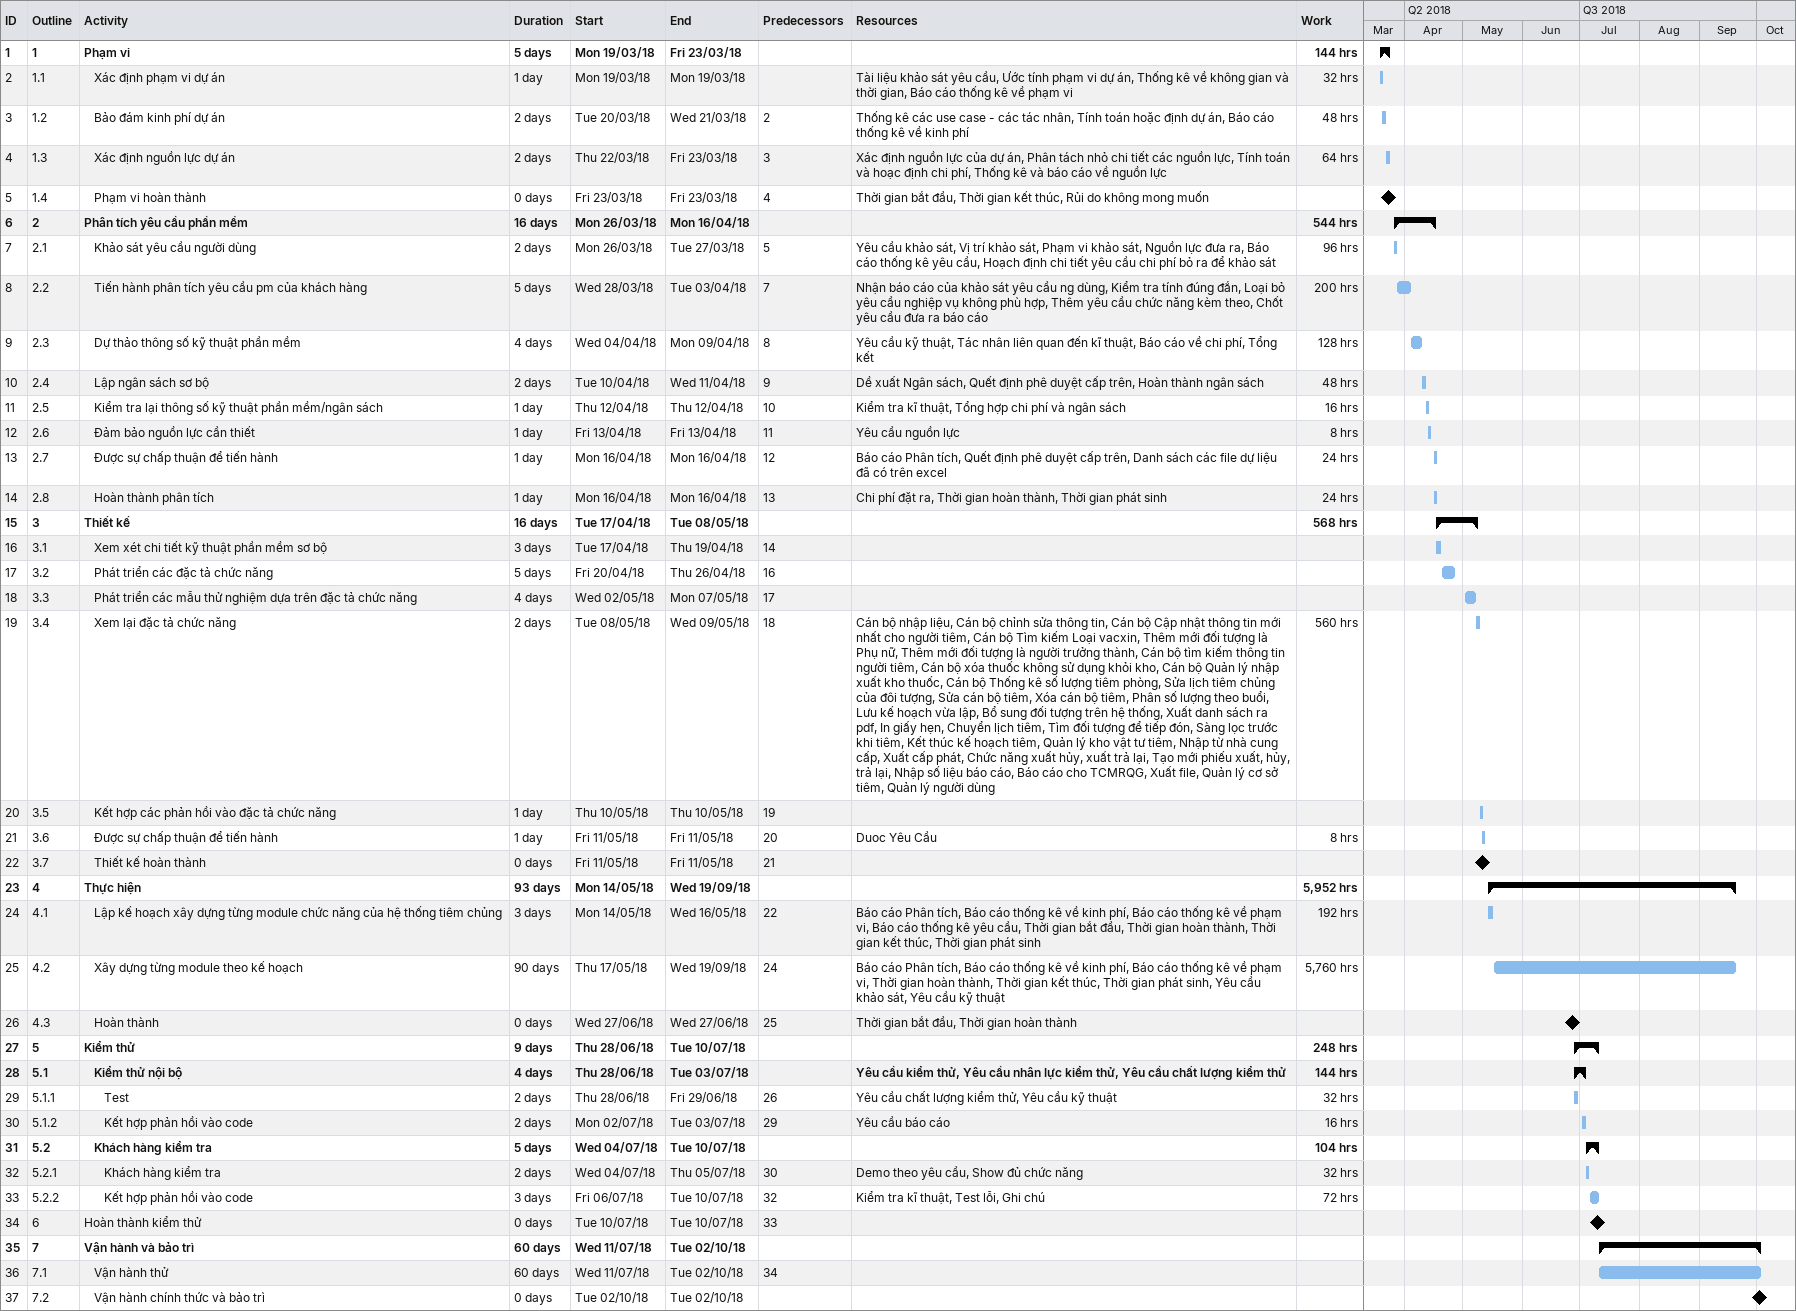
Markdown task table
| ID | WBS | Task | Duration | Start | Finish | Predecessors | Resources | Work (h) |
|---|---|---|---|---|---|---|---|---|
| 1 | 1 | **Phạm vi** | 5d | 2018-03-19 | 2018-03-23 |  |  | 144 |
| 2 | 1.1 | Xác định phạm vi dự án | 1d | 2018-03-19 | 2018-03-19 |  | Tài liệu khảo sát yêu cầu, Ước tính phạm vi dự án, Thống kê về không gian và thời gian, Báo cáo thống kê về phạm vi | 32 |
| 3 | 1.2 | Bảo đám kinh phí dự án | 2d | 2018-03-20 | 2018-03-21 | 2 | Thống kê các use case - các tác nhân, Tính toán hoặc định dự án, Báo cáo thống kê về kinh phí | 48 |
| 4 | 1.3 | Xác định nguồn lực dự án | 2d | 2018-03-22 | 2018-03-23 | 3 | Xác định nguồn lực của dự án, Phân tách nhỏ chi tiết các nguồn lực, Tính toán và hoạc định chi phí, Thống kê và báo cáo về nguồn lực | 64 |
| 5 | 1.4 | Phạm vi hoàn thành | 0d | 2018-03-23 | 2018-03-23 | 4 | Thời gian bắt đầu, Thời gian kết thúc, Rủi do không mong muốn |  |
| 6 | 2 | **Phân tích yêu cầu phần mềm** | 16d | 2018-03-26 | 2018-04-16 |  |  | 544 |
| 7 | 2.1 | Khảo sát yêu cầu người dùng | 2d | 2018-03-26 | 2018-03-27 | 5 | Yêu cầu khảo sát, Vị trí khảo sát, Phạm vi khảo sát, Nguồn lực đưa ra, Báo cáo thống kê yêu cầu, Hoạch định chi tiết yêu cầu chi phí bỏ ra để khảo sát | 96 |
| 8 | 2.2 | Tiến hành phân tích yêu cầu pm của khách hàng | 5d | 2018-03-28 | 2018-04-03 | 7 | Nhận báo cáo của khảo sát yêu cầu ng dùng, Kiểm tra tính đúng đắn, Loại bỏ yêu cầu nghiệp vụ không phù hợp, Thêm yêu cầu chức năng kèm theo, Chốt yêu cầu đưa ra báo cáo | 200 |
| 9 | 2.3 | Dự thảo thông số kỹ thuật phần mềm | 4d | 2018-04-04 | 2018-04-09 | 8 | Yêu cầu kỹ thuật, Tác nhân liên quan đến kĩ thuật, Báo cáo về chi phí, Tổng kết | 128 |
| 10 | 2.4 | Lập ngân sách sơ bộ | 2d | 2018-04-10 | 2018-04-11 | 9 | Dề xuất Ngân sách, Quết định phê duyệt cấp trên, Hoàn thành ngân sách | 48 |
| 11 | 2.5 | Kiểm tra lại thông số kỹ thuật phần mềm/ngân sách | 1d | 2018-04-12 | 2018-04-12 | 10 | Kiểm tra kĩ thuật, Tổng hợp chi phí và ngân sách | 16 |
| 12 | 2.6 | Đảm bảo nguồn lực cần thiết | 1d | 2018-04-13 | 2018-04-13 | 11 | Yêu cầu nguồn lực | 8 |
| 13 | 2.7 | Được sự chấp thuận để tiến hành | 1d | 2018-04-16 | 2018-04-16 | 12 | Báo cáo Phân tích, Quết định phê duyệt cấp trên, Danh sách các file dự liệu đã có trên excel | 24 |
| 14 | 2.8 | Hoàn thành phân tích | 1d | 2018-04-16 | 2018-04-16 | 13 | Chi phí đặt ra, Thời gian hoàn thành, Thời gian phát sinh | 24 |
| 15 | 3 | **Thiết kế** | 16d | 2018-04-17 | 2018-05-08 |  |  | 568 |
| 16 | 3.1 | Xem xét chi tiết kỹ thuật phần mềm sơ bộ | 3d | 2018-04-17 | 2018-04-19 | 14 |  |  |
| 17 | 3.2 | Phát triển các đặc tả chức năng | 5d | 2018-04-20 | 2018-04-26 | 16 |  |  |
| 18 | 3.3 | Phát triển các mẫu thử nghiệm dựa trên đặc tả chức năng | 4d | 2018-05-02 | 2018-05-07 | 17 |  |  |
| 19 | 3.4 | Xem lại đặc tả chức năng | 2d | 2018-05-08 | 2018-05-09 | 18 | Cán bộ nhập liệu, Cán bộ chỉnh sửa thông tin, Cán bộ Cập nhật thông tin mới nhất cho người tiêm, Cán bộ Tìm kiếm Loại vacxin, Thêm mới đối tượng là Phụ nữ, Thêm mới đối tượng là người trưởng thành, Cán bộ tìm kiếm thông tin người tiêm, Cán bộ xóa thuốc không sử dụng khỏi kho, Cán bộ Quản lý nhập xuất kho thuốc, Cán bộ Thống kê số lượng tiêm phòng, Sửa lịch tiêm chủng của đôi tượng, Sửa cán bộ tiêm, Xóa cán bộ tiêm, Phân số lượng theo buổi, Lưu kế hoạch vừa lập, Bổ sung đối tượng trên hệ thống, Xuất danh sách ra pdf, In giấy hẹn, Chuyển lịch tiêm, Tìm đối tượng để tiếp đón, Sàng lọc trước khi tiêm, Kết thúc kế hoạch tiêm, Quản lý kho vật tư tiêm, Nhập từ nhà cung cấp, Xuất cấp phát, Chức năng xuất hủy, xuất trả lại, Tạo mới phiếu xuất, hủy, trả lại, Nhập số liệu báo cáo, Báo cáo cho TCMRQG, Xuất file, Quản lý cơ sở tiêm, Quản lý người dùng | 560 |
| 20 | 3.5 | Kết hợp các phản hồi vào đặc tả chức năng | 1d | 2018-05-10 | 2018-05-10 | 19 |  |  |
| 21 | 3.6 | Được sự chấp thuận để tiến hành | 1d | 2018-05-11 | 2018-05-11 | 20 | Duoc Yêu Cầu | 8 |
| 22 | 3.7 | Thiết kế hoàn thành | 0d | 2018-05-11 | 2018-05-11 | 21 |  |  |
| 23 | 4 | **Thực hiện** | 93d | 2018-05-14 | 2018-09-19 |  |  | 5952 |
| 24 | 4.1 | Lập kế hoạch xây dựng từng module chức năng của hệ thống tiêm chủng | 3d | 2018-05-14 | 2018-05-16 | 22 | Báo cáo Phân tích, Báo cáo thống kê về kinh phí, Báo cáo thống kê về phạm vi, Báo cáo thống kê yêu cầu, Thời gian bắt đầu, Thời gian hoàn thành, Thời gian kết thúc, Thời gian phát sinh | 192 |
| 25 | 4.2 | Xây dựng từng module theo kế hoạch | 90d | 2018-05-17 | 2018-09-19 | 24 | Báo cáo Phân tích, Báo cáo thống kê về kinh phí, Báo cáo thống kê về phạm vi, Thời gian hoàn thành, Thời gian kết thúc, Thời gian phát sinh, Yêu cầu khảo sát, Yêu cầu kỹ thuật | 5760 |
| 26 | 4.3 | Hoàn thành | 0d | 2018-06-27 | 2018-06-27 | 25 | Thời gian bắt đầu, Thời gian hoàn thành |  |
| 27 | 5 | **Kiểm thử** | 9d | 2018-06-28 | 2018-07-10 |  |  | 248 |
| 28 | 5.1 | **Kiểm thử nội bộ** | 4d | 2018-06-28 | 2018-07-03 |  | Yêu cầu kiểm thử, Yêu cầu nhân lực kiểm thử, Yêu cầu chất lượng kiểm thử | 144 |
| 29 | 5.1.1 | Test | 2d | 2018-06-28 | 2018-06-29 | 26 | Yêu cầu chất lượng kiểm thử, Yêu cầu kỹ thuật | 32 |
| 30 | 5.1.2 | Kết hợp phản hồi vào code | 2d | 2018-07-02 | 2018-07-03 | 29 | Yêu cầu báo cáo | 16 |
| 31 | 5.2 | **Khách hàng kiểm tra** | 5d | 2018-07-04 | 2018-07-10 |  |  | 104 |
| 32 | 5.2.1 | Khách hàng kiểm tra | 2d | 2018-07-04 | 2018-07-05 | 30 | Demo theo yêu cầu, Show đủ chức năng | 32 |
| 33 | 5.2.2 | Kết hợp phản hồi vào code | 3d | 2018-07-06 | 2018-07-10 | 32 | Kiểm tra kĩ thuật, Test lỗi, Ghi chú | 72 |
| 34 | 6 | Hoàn thành kiểm thử | 0d | 2018-07-10 | 2018-07-10 | 33 |  |  |
| 35 | 7 | **Vận hành và bảo trì** | 60d | 2018-07-11 | 2018-10-02 |  |  |  |
| 36 | 7.1 | Vận hành thử | 60d | 2018-07-11 | 2018-10-02 | 34 |  |  |
| 37 | 7.2 | Vận hành chính thức và bảo trì | 0d | 2018-10-02 | 2018-10-02 |  |  |  |
